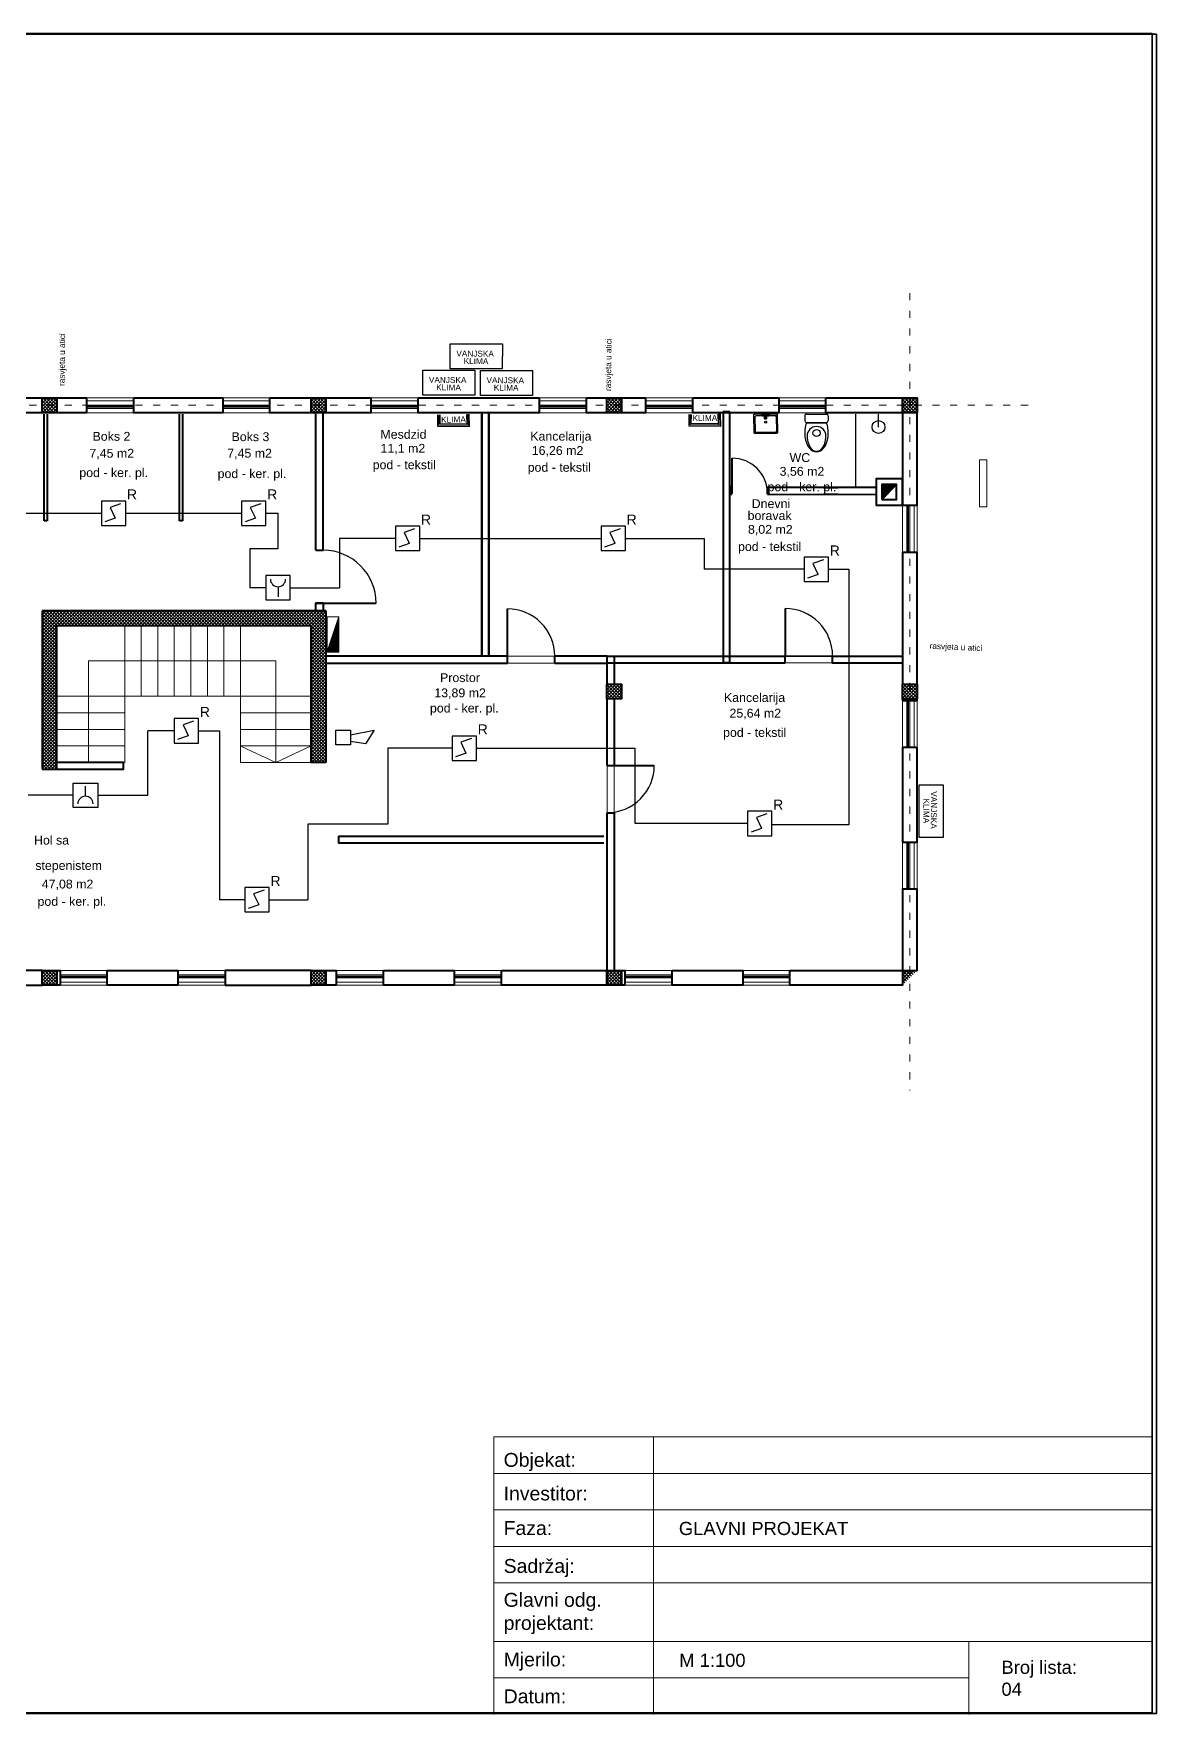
# Model space of a CAD drawing. Header units: millimetres. Extents: x 4190 to 8272, y 62 to 2909.
# Drawn here: x 6370 to 8272, y 62 to 2909 of the extents above; entities that cross this region are included whole.
import ezdxf
from ezdxf.enums import TextEntityAlignment as Align

# ---------------------------------------------------------------- set-up
doc = ezdxf.new("R2010")
doc.units = ezdxf.units.MM
doc.linetypes.add('ACAD_ISO03W100', pattern=[30, 12, -18])
for name, color, linetype in [('01 RASVJETA KRUGOVI', 1, 'Continuous'), ('Opticki detektor', 1, 'Continuous'), ('People', 252, 'Continuous'), ('Rucni javljac', 1, 'Continuous')]:
    doc.layers.add(name, color=color, linetype=linetype)
for name, color, linetype, lineweight in [('02 RT', 7, 'Continuous', 9), ('KOTE', 252, 'Continuous', 18), ('POGLED', 252, 'Continuous', 9), ('SANITARIJE', 252, 'Continuous', 25), ('ZID', 251, 'Continuous', 40), ('zidovi', 252, 'Continuous', 35)]:
    doc.layers.add(name, color=color, linetype=linetype, lineweight=lineweight)
doc.styles.get("Standard").update_dxf_attribs({"font": 'arial.ttf'})
pattern_1 = [(45, (0, 0), (-2.82842712, 2.82842712), []), (135, (0, 0), (-2.82842712, -2.82842712), [])]

# ---------------------------------------------------------------- blocks, each defined once
blk = doc.blocks.new('wc')
at = {"layer": 'SANITARIJE', "linetype": 'Continuous'}
blk.add_line((202366.3, -61164), (202332.3, -61164), dxfattribs=at)
at = {"layer": 'SANITARIJE'}
for p, q in [((202364.4, -61163), (202334.3, -61163)), ((202329.3, -61175), (202329.3, -61167)), ((202366.3, -61178), (202332.3, -61178)), ((202369.3, -61175), (202369.3, -61167))]:
    blk.add_line(p, q, dxfattribs=at)
blk.add_circle((202349.3, -61146), 6, dxfattribs=at)
for centre, radius, start, end in [((202332.3, -61167), 3, 90, 180), ((202334.3, -61160), 3, 196.877, 270), ((202349.3, -61141), 16, 180, 0), ((202364.4, -61160), 3, 270, 343.123), ((202366.3, -61167), 3, 0, 90), ((202332.3, -61175), 3, 180, 270), ((202366.3, -61175), 3, 270, 0)]:
    blk.add_arc(centre, radius, start, end, dxfattribs=at)
for centre, major_axis, start_param, end_param in [((202349.3, -61146.5), (0, -32.5), 1.112765, 5.17042), ((202349.3, -61141), (0, 26), 4.712389, 7.853982)]:
    blk.add_ellipse(centre, major_axis=major_axis, ratio=0.615385, start_param=start_param, end_param=end_param, dxfattribs=at)
blk = doc.blocks.new('lav')
at = {"layer": 'SANITARIJE'}
for p, q in [((346740.4, 158614.3), (346743.7, 158614.3)), ((346743.7, 158611), (346740.4, 158611)), ((346743.7, 158614.3), (346743.7, 158611))]:
    blk.add_line(p, q, dxfattribs=at)
at = {"layer": 'SANITARIJE', "extrusion": (1e-16, 1, 0)}
for p, q in [((346745.4, 158611, 6.6), (346740.4, 158611, 1.6)), ((346743.7, 158611, 1.6), (346747, 158611, 4.9)), ((346747, 158611, 6.6), (346745.4, 158611, 6.6)), ((346747, 158611, 4.9), (346748.7, 158611, 4.9)), ((346748.7, 158611, 5.6), (346747, 158611, 6.6)), ((346748.7, 158611, 4.9), (346748.7, 158611, 5.6))]:
    blk.add_line(p, q, dxfattribs=at)
at = {"layer": 'SANITARIJE'}
blk.add_lwpolyline([(346740.4, 158594.5), (346740.4, 158630.8, -0.414214), (346742.1, 158632.4), (346771.7, 158632.4, -0.414214), (346773.4, 158630.8), (346773.4, 158594.5, -0.414214), (346771.7, 158592.9), (346742.1, 158592.9, -0.414214)], format="xyb", close=True, dxfattribs=at)
for points in [[(346740.4, 158630.8), (346740.6, 158631.6), (346741.2, 158632.2), (346742, 158632.4)], [(346771.7, 158632.4), (346772.5, 158632.2), (346773.1, 158631.6), (346773.3, 158630.8)], [(346740.4, 158594.5), (346740.6, 158593.7), (346741.2, 158593.2), (346742, 158592.9)], [(346771.7, 158592.9), (346772.5, 158593.1), (346773.1, 158593.7), (346773.3, 158594.5)]]:
    blk.add_lwpolyline(points, dxfattribs=at)
blk.add_circle((346754.2, 158612.7), 1.65, dxfattribs=at)
for points, invisible_edges in [([(346740.4, 158630.8), (346740.6, 158631.6), (346743.9, 158630), (346743.7, 158629.2)], 10), ([(346740.4, 158630.8), (346743.7, 158629.1), (346743.7, 158596.2), (346740.4, 158594.5)], 5), ([(346740.4, 158614.3, 1.6), (346745.4, 158614.3, 6.6), (346747, 158614.3, 6.6), (346743.7, 158614.3, 1.6)], 4), ([(346740.4, 158611, 1.6), (346743.7, 158611, 1.6), (346747, 158611, 4.9), (346745.4, 158611, 6.6)], 4), ([(346740.6, 158631.6), (346741.2, 158632.2), (346744.5, 158630.5), (346743.9, 158630)], 10), ([(346742.1, 158615.5, 3.3), (346740.7, 158616.3, 3.3), (346740.7, 158617.9, 3.3), (346742.1, 158618.8, 3.3)], 8), ([(346742.1, 158606.6, 3.3), (346740.7, 158607.4, 3.3), (346740.7, 158609, 3.3), (346742.1, 158609.9, 3.3)], 8), ([(346741.2, 158632.2), (346742, 158632.4), (346745.3, 158630.8), (346744.5, 158630.5)], 10), ([(346770.1, 158630.8), (346771.7, 158632.4), (346742, 158632.4), (346745.3, 158630.8)], 5), ([(346742.1, 158615.5, 3.3), (346742.1, 158618.8, 3.3), (346743.5, 158617.9, 3.3), (346743.5, 158616.3, 3.3)], 1), ([(346742.1, 158609.9, 3.3), (346742.1, 158606.6, 3.3), (346743.5, 158607.4, 3.3), (346743.5, 158609, 3.3)], 1), ([(346743.7, 158614.3, 1.6), (346747, 158614.3, 6.6), (346747, 158614.3, 4.9), (346743.7, 158614.3, 1.6)], 3), ([(346745.4, 158611, 6.6), (346747, 158611, 4.9), (346747, 158611, 6.6)], 11), ([(346747, 158614.3, 6.6), (346748.7, 158614.3, 5.6), (346748.7, 158614.3, 4.9), (346747, 158614.3, 4.9)], 8), ([(346748.7, 158611, 4.9), (346747, 158611, 4.9), (346747, 158611, 6.6), (346748.7, 158611, 5.6)], 2), ([(346770.9, 158630.5), (346770.1, 158630.8), (346771.7, 158632.4), (346772.5, 158632.2)], 10), ([(346771.4, 158630), (346770.9, 158630.5), (346772.5, 158632.2), (346773.1, 158631.6)], 10), ([(346771.7, 158629.1), (346771.4, 158630), (346773.1, 158631.6), (346773.4, 158630.8)], 10), ([(346771.7, 158596.2), (346773.4, 158594.5), (346773.4, 158630.8), (346771.7, 158629.1)], 5), ([(346740.4, 158594.5), (346743.7, 158596.2), (346743.9, 158595.4), (346740.6, 158593.9)], 5), ([(346743.9, 158595.4), (346744.5, 158594.8), (346741.2, 158593.2), (346740.6, 158593.9)], 10), ([(346744.5, 158594.8), (346745.3, 158594.6), (346742.1, 158592.9), (346741.2, 158593.2)], 10), ([(346745.3, 158594.6), (346770.1, 158594.5), (346771.7, 158592.9), (346742.1, 158592.9)], 10), ([(346770, 158594.6), (346770.9, 158594.8), (346772.5, 158593.1), (346771.7, 158592.9)], 10), ([(346770.9, 158594.8), (346771.5, 158595.4), (346773.1, 158593.7), (346772.5, 158593.1)], 10), ([(346771.5, 158595.4), (346771.7, 158596.2), (346773.4, 158594.5), (346773.1, 158593.7)], 10)]:
    blk.add_3dface(points, dxfattribs=dict(at, invisible_edges=invisible_edges))
for points in [[(346745.4, 158614.3, 6.6), (346745.4, 158611, 6.6), (346740.4, 158611, 1.6), (346740.4, 158614.3, 1.6)], [(346743.7, 158614.3, 1.6), (346740.4, 158614.3, 1.6), (346740.4, 158614.3), (346743.7, 158614.3)], [(346740.4, 158614.3), (346740.4, 158614.3, 1.6), (346740.4, 158611, 1.6), (346740.4, 158611)], [(346740.4, 158611), (346740.4, 158614.3), (346743.7, 158614.3), (346743.7, 158611)], [(346740.4, 158611, 1.6), (346743.7, 158611, 1.6), (346743.7, 158611), (346740.4, 158611)], [(346743.7, 158611, 1.6), (346743.7, 158614.3, 1.6), (346743.7, 158614.3), (346743.7, 158611)], [(346745.4, 158611, 6.6), (346745.4, 158614.3, 6.6), (346747, 158614.3, 6.6), (346747, 158611, 6.6)], [(346748.7, 158611, 5.6), (346748.7, 158614.3, 5.6), (346747, 158614.3, 6.6), (346747, 158611, 6.6)], [(346748.7, 158611, 5.6), (346748.7, 158614.3, 5.6), (346748.7, 158614.3, 4.9), (346748.7, 158611, 4.9)]]:
    blk.add_3dface(points, dxfattribs=at)
mesh = blk.add_polymesh((2, 6), dxfattribs=dict(at, n_close=True))
for k, corner in enumerate([(346742.1, 158618.8), (346740.7, 158617.9), (346740.7, 158616.3), (346742.1, 158615.5), (346743.5, 158616.3), (346743.5, 158617.9), (346742.1, 158618.8, 3.3), (346740.7, 158617.9, 3.3), (346740.7, 158616.3, 3.3), (346742.1, 158615.5, 3.3), (346743.5, 158616.3, 3.3), (346743.5, 158617.9, 3.3)]):
    mesh.set_mesh_vertex(divmod(k, 6), corner)
mesh = blk.add_polymesh((2, 6), dxfattribs=dict(at, n_close=True))
for k, corner in enumerate([(346742.1, 158609.9), (346740.7, 158609), (346740.7, 158607.4), (346742.1, 158606.6), (346743.5, 158607.4), (346743.5, 158609), (346742.1, 158609.9, 3.3), (346740.7, 158609, 3.3), (346740.7, 158607.4, 3.3), (346742.1, 158606.6, 3.3), (346743.5, 158607.4, 3.3), (346743.5, 158609, 3.3)]):
    mesh.set_mesh_vertex(divmod(k, 6), corner)
blk = doc.blocks.new('stubici')
at = {"layer": 'KOTE'}
h = blk.add_hatch(dxfattribs=at)
h.set_pattern_fill('ANSI37', color=256, scale=32)
h.set_pattern_definition(pattern_1)
h.paths.add_polyline_path([(47516.7, -24416.1), (47506.5, -24416.1), (47501.2, -24418.8), (47512.6, -24441.1), (47516.7, -24441.1)])
h.paths.add_polyline_path([(47541.7, -24416.1), (47516.7, -24416.1), (47516.7, -24428.6), (47541.7, -24428.6)])
h.paths.add_polyline_path([(47541.7, -24428.6), (47529.2, -24428.6), (47516.7, -24434.9), (47516.7, -24441.1), (47541.7, -24441.1)])
h.paths.add_polyline_path([(47529.2, -24428.6), (47516.7, -24428.6), (47516.7, -24434.9)], flags=17)
h = blk.add_hatch(dxfattribs=at)
h.set_pattern_fill('ANSI37', color=256, scale=32)
h.set_pattern_definition(pattern_1)
h.paths.add_polyline_path([(47801.6, -24416.1), (47789.1, -24416.1), (47789.1, -24428.6), (47801.6, -24428.6)])
h.paths.add_polyline_path([(47814.1, -24416.1), (47801.6, -24416.1), (47801.6, -24428.6), (47814.1, -24428.6)])
h.paths.add_polyline_path([(47814.1, -24428.6), (47801.6, -24428.6), (47801.6, -24441.1), (47814.1, -24441.1)])
h.paths.add_polyline_path([(47801.6, -24428.6), (47789.1, -24428.6), (47789.1, -24441.1), (47801.6, -24441.1)])
h = blk.add_hatch(dxfattribs=at)
h.set_pattern_fill('ANSI37', color=256, scale=32)
h.set_pattern_definition(pattern_1)
h.paths.add_polyline_path([(48308.5, -24416.1), (48308.5, -24441.1), (48333.5, -24441.1), (48333.5, -24416.1)])
h.paths.add_polyline_path([(48764.5, -24416.1), (48764.5, -24441.1), (48789.5, -24441.1), (48789.5, -24416.1)])
h.paths.add_polyline_path([(49265.3, -24416.1), (49265.3, -24441.1), (49290.3, -24441.1), (49290.3, -24416.1)])
h = blk.add_hatch(dxfattribs=at)
h.set_pattern_fill('ANSI37', color=256, scale=32)
h.set_pattern_definition(pattern_1)
h.paths.add_polyline_path([(49778.5, -24416.1), (49766, -24416.1), (49766, -24428.6), (49778.5, -24428.6)])
h.paths.add_polyline_path([(49791, -24416.1), (49778.5, -24416.1), (49778.5, -24428.6), (49791, -24428.6)])
h.paths.add_polyline_path([(49791, -24428.6), (49778.5, -24428.6), (49778.5, -24441.1), (49791, -24441.1)])
h.paths.add_polyline_path([(49778.5, -24428.6), (49766, -24428.6), (49766, -24441.1), (49778.5, -24441.1)])
h = blk.add_hatch(dxfattribs=at)
h.set_pattern_fill('ANSI37', color=256, scale=32, angle=119)
h.set_pattern_definition([(164, (955.153, 488.8974), (-1.10254942, -3.84504678), []), (254, (955.153, 488.8974), (3.84504678, -1.10254942), [])])
h.paths.add_polyline_path([(47332.6, -24506.4), (47354.8, -24495.1), (47366.2, -24517.3), (47343.9, -24528.7)])
h = blk.add_hatch(dxfattribs=at)
h.set_pattern_fill('ANSI37', color=256, scale=32, angle=119)
h.set_pattern_definition([(164, (472.422, 240.7428), (-1.10254942, -3.84504678), []), (254, (472.422, 240.7428), (3.84504678, -1.10254942), [])])
h.paths.add_polyline_path([(46849.8, -24754.6), (46872.1, -24743.2), (46883.5, -24765.5), (46861.2, -24776.9)])
h = blk.add_hatch(dxfattribs=at)
h.set_pattern_fill('ANSI37', color=256, scale=32)
h.set_pattern_definition(pattern_1)
h.paths.add_polyline_path([(47789.1, -25386.1), (47814.1, -25386.1), (47814.1, -25411.1), (47789.1, -25411.1)])
h.paths.add_polyline_path([(48308.5, -25386.1), (48333.5, -25386.1), (48333.5, -25411.1), (48308.5, -25411.1)])
h.paths.add_polyline_path([(48764.5, -25386.1), (48789.5, -25386.1), (48789.5, -25411.1), (48764.5, -25411.1)])
h.paths.add_polyline_path([(49265.3, -25386.1), (49290.3, -25386.1), (49290.3, -25411.1), (49265.3, -25411.1)])
h.paths.add_polyline_path([(49766, -25386.1), (49791, -25386.1), (49782.1, -25395.1), (49766, -25411.1)])
h.paths.add_polyline_path([(49766, -24901.1), (49791, -24901.1), (49791, -24926.1), (49766, -24926.1)])
h.paths.add_polyline_path([(49265.3, -24901.1), (49290.3, -24901.1), (49290.3, -24926.1), (49265.3, -24926.1)])
h = blk.add_hatch(dxfattribs=at)
h.set_pattern_fill('ANSI37', color=256, scale=32)
h.set_pattern_definition(pattern_1)
h.paths.add_polyline_path([(47801.6, -24901.1), (47789.1, -24901.1), (47789.1, -24913.6), (47801.6, -24913.6)])
h.paths.add_polyline_path([(47814.1, -24901.1), (47801.6, -24901.1), (47801.6, -24913.6), (47814.1, -24913.6)])
h.paths.add_polyline_path([(47814.1, -24913.6), (47801.6, -24913.6), (47801.6, -24926.1), (47814.1, -24926.1)])
h.paths.add_polyline_path([(47801.6, -24913.6), (47789.1, -24913.6), (47789.1, -24926.1), (47801.6, -24926.1)])
h = blk.add_hatch(dxfattribs=at)
h.set_pattern_fill('ANSI37', color=256, scale=32, angle=119)
h.set_pattern_definition([(164, (1182.281, 51.224), (-1.10254942, -3.84504678), []), (254, (1182.281, 51.224), (3.84504678, -1.10254942), [])])
h.paths.add_polyline_path([(47559.7, -24944.1), (47581.9, -24932.8), (47593.3, -24955), (47571, -24966.4)])
h = blk.add_hatch(dxfattribs=at)
h.set_pattern_fill('ANSI37', color=256, scale=32, angle=119)
h.set_pattern_definition([(164, (0, 0), (-1.10254942, -3.84504678), []), (254, (0, 0), (3.84504678, -1.10254942), [])])
h.paths.add_polyline_path([(46377.4, -24995.3), (46388.8, -25017.6), (46411, -25006.2), (46399.7, -24984)])
h = blk.add_hatch(dxfattribs=at)
h.set_pattern_fill('ANSI37', color=256, scale=32, angle=119)
h.set_pattern_definition([(164, (699.4853, -196.879), (-1.10254942, -3.84504678), []), (254, (699.4853, -196.879), (3.84504678, -1.10254942), [])])
h.paths.add_polyline_path([(47076.9, -25192.2), (47099.1, -25180.9), (47110.5, -25203.1), (47088.3, -25214.5)])
h = blk.add_hatch(dxfattribs=at)
h.set_pattern_fill('ANSI37', color=256, scale=32, angle=119)
h.set_pattern_definition([(164, (226.918, -437.6962), (-1.10254942, -3.84504678), []), (254, (226.918, -437.6962), (3.84504678, -1.10254942), [])])
h.paths.add_polyline_path([(46604.3, -25433), (46626.6, -25421.7), (46637.9, -25443.9), (46615.7, -25455.3)])
h = blk.add_hatch(dxfattribs=at)
h.set_pattern_fill('ANSI37', color=256, scale=32, angle=119)
h.set_pattern_definition([(164, (926.163, -633.7577), (-1.10254942, -3.84504678), []), (254, (926.163, -633.7577), (3.84504678, -1.10254942), [])])
h.paths.add_polyline_path([(47303.6, -25629.1), (47325.8, -25617.7), (47337.2, -25640), (47314.9, -25651.4)])
h = blk.add_hatch(dxfattribs=at)
h.set_pattern_fill('ANSI37', color=256, scale=32, angle=119)
h.set_pattern_definition([(164, (453.9342, -874.8723), (-1.10254942, -3.84504678), []), (254, (453.9342, -874.8723), (3.84504678, -1.10254942), [])])
h.paths.add_polyline_path([(46831.3, -25870.2), (46853.6, -25858.8), (46865, -25881.1), (46842.7, -25892.5)])
at = {"layer": 'POGLED'}
blk.add_lwpolyline([(49291.2, -25385.7), (47789.1, -25386.1), (47789.1, -25411.1), (49291.2, -25410.7)], close=True, dxfattribs=at)
at = {"layer": 'ZID'}
blk.add_line((47501.2, -24418.8), (47512.6, -24441.1), dxfattribs=at)
for points in [[(47516.7, -24416.1), (47541.7, -24416.1), (47541.7, -24441.1), (47516.7, -24441.1)], [(47789.1, -24416.1), (47814.1, -24416.1), (47814.1, -24441.1), (47789.1, -24441.1)], [(48308.5, -24416.1), (48333.5, -24416.1), (48333.5, -24441.1), (48308.5, -24441.1)], [(48764.5, -24416.1), (48789.5, -24416.1), (48789.5, -24441.1), (48764.5, -24441.1)], [(49265.3, -24416.1), (49290.3, -24416.1), (49290.3, -24441.1), (49265.3, -24441.1)], [(49766, -24416.1), (49791, -24416.1), (49791, -24441.1), (49766, -24441.1)], [(47332.6, -24506.4), (47354.8, -24495.1), (47366.2, -24517.3), (47343.9, -24528.7)], [(46849.8, -24754.6), (46872.1, -24743.2), (46883.5, -24765.5), (46861.2, -24776.9)], [(47789.1, -24901.1), (47814.1, -24901.1), (47814.1, -24926.1), (47789.1, -24926.1)], [(49766, -24901.1), (49791, -24901.1), (49791, -24926.1), (49766, -24926.1)], [(47559.6, -24944.1), (47581.9, -24932.7), (47593.2, -24955), (47571, -24966.3)], [(46377.4, -24995.3), (46399.7, -24984), (46411, -25006.2), (46388.8, -25017.6)], [(47076.9, -25192.2), (47099.1, -25180.9), (47110.5, -25203.1), (47088.3, -25214.5)], [(47789.1, -25386.1), (47814.1, -25386.1), (47814.1, -25411.1), (47789.1, -25411.1)], [(48308.5, -25386.1), (48333.5, -25386.1), (48333.5, -25411.1), (48308.5, -25411.1)], [(48764.5, -25386.1), (48789.5, -25386.1), (48789.5, -25411.1), (48764.5, -25411.1)], [(49265.3, -25386.1), (49290.3, -25386.1), (49290.3, -25411.1), (49265.3, -25411.1)], [(46604.5, -25433), (46626.7, -25421.6), (46638.1, -25443.9), (46615.8, -25455.2)], [(47303.6, -25629.1), (47325.8, -25617.7), (47337.2, -25640), (47314.9, -25651.4)], [(46831.3, -25870.2), (46853.6, -25858.8), (46865, -25881.1), (46842.7, -25892.5)]]:
    blk.add_lwpolyline(points, close=True, dxfattribs=at)
blk = doc.blocks.new('prozwer')
at = {"layer": 'POGLED'}
for p, q in [((47741.6, -27524.4), (47661.6, -27524.4)), ((47741.6, -27529.4), (47661.6, -27529.4)), ((47741.6, -27549.4), (47661.6, -27549.4))]:
    blk.add_line(p, q, dxfattribs=at)
for points in [[(47741.6, -27539.4), (47661.6, -27539.4), (47661.6, -27536.7), (47741.6, -27536.7)], [(47741.6, -27539.4), (47661.6, -27539.4), (47661.6, -27542.1), (47741.6, -27542.1)]]:
    blk.add_lwpolyline(points, dxfattribs=at)
at = {"layer": 'ZID'}
blk.add_line((47741.6, -27539.4), (47661.6, -27539.4), dxfattribs=at)
blk = doc.blocks.new('_RT')
at = {"layer": '02 RT', "lineweight": 20}
h = blk.add_hatch(dxfattribs=at)
h.set_pattern_fill('ANSI31', color=256)
h.set_pattern_definition([(45, (0, 0), (-0.08838834765, 0.08838834765), [])])
h.paths.add_polyline_path([(108054.2, -19514.5), (108054.2, -19454.5), (108074.2, -19454.5)])
blk.add_line((108074.2, -19454.5), (108054.2, -19514.5), dxfattribs=at)
blk.add_lwpolyline([(108054.2, -19514.5), (108074.2, -19514.5), (108074.2, -19454.5), (108054.2, -19454.5)], close=True, dxfattribs=at)

msp = doc.modelspace()

# ---------------------------------------------------------------- hatches: boundary and pattern name
at = {"layer": 'KOTE'}
h = msp.add_hatch(dxfattribs=at)
h.set_pattern_fill('ANSI37', color=256, scale=32)
h.set_pattern_definition([(45, (-41924.2388, 26708.127), (-2.82842712, 2.82842712), []), (135, (-41924.2388, 26708.127), (-2.82842712, -2.82842712), [])])
h.paths.add_polyline_path([(6853.3, 1931.6), (6396.8, 1931.6), (6396.8, 1794.6), (6409.3, 1794.6), (6409.3, 1906.6), (6524.3, 1906.6), (6549.3, 1906.6), (6577.3, 1906.6), (6605.3, 1906.6), (6633.3, 1906.6), (6661.3, 1906.6), (6837.3, 1906.6), (6840.3, 1906.6), (6840.3, 1794.6), (6853.3, 1794.6)])
h.paths.add_polyline_path([(6396.8, 1931.6), (6384.3, 1931.6), (6384.3, 1794.6), (6396.8, 1794.6)])
h.paths.add_polyline_path([(6396.8, 1794.6), (6384.3, 1794.6), (6384.3, 1663), (6396.8, 1663)])
h.paths.add_polyline_path([(6409.3, 1794.6), (6396.8, 1794.6), (6396.8, 1663), (6409.3, 1663)])
h.paths.add_polyline_path([(6853.3, 1794.6), (6840.3, 1794.6), (6840.3, 1674.6), (6853.3, 1674.6)])
h.paths.add_polyline_path([(6865.3, 1794.6), (6853.3, 1794.6), (6853.3, 1674.6), (6865.3, 1674.6)])
h.paths.add_polyline_path([(6865.3, 1931.6), (6862.3, 1931.6), (6853.3, 1931.6), (6853.3, 1794.6), (6865.3, 1794.6)])
at = {"layer": 'ZID'}
h = msp.add_hatch(color=256, dxfattribs=at)
h.dxf.hatch_style = 1
h.paths.add_polyline_path([(7806.8, 2145.2), (7806.8, 2120.2), (7831.8, 2145.2)])

# ---------------------------------------------------------------- linework, layer by layer
at = {"color": 14}
for p, q in [((7054.9, 2243.4), (7054.9, 2263.2)), ((7056.5, 2245.8), (7056.7, 2263.3)), ((7058.6, 2248), (7058.6, 2263.2)), ((7103.5, 2264.1), (7104, 2247.5)), ((7105.5, 2264.3), (7106, 2245.3)), ((7107.5, 2264.5), (7108, 2243)), ((7480.5, 2244.3), (7480.6, 2264)), ((7482.1, 2246.7), (7482.4, 2264.2)), ((7484.2, 2248.8), (7484.3, 2264.1)), ((7529.2, 2264.6), (7529.6, 2248)), ((7531.6, 2245.8), (7531.6, 2265)), ((7533.2, 2265), (7533.5, 2243.5)), ((7108, 2243), (7054.9, 2243.4)), ((7106, 2245.3), (7056.5, 2245.8)), ((7104, 2247.5), (7058.6, 2248)), ((7533.5, 2243.5), (7480.5, 2244.3)), ((7531.6, 2245.8), (7482.1, 2246.7)), ((7529.6, 2248), (7484.2, 2248.8))]:
    msp.add_line(p, q, dxfattribs=at)
at = {"color": 14, "lineweight": 30}
for points in [[(7164, 2341.4), (7075.8, 2341.6), (7075.9, 2383.8), (7164.1, 2383.6)], [(7117.6, 2296.7), (7029.4, 2296.9), (7029.5, 2339.1), (7117.7, 2338.9)], [(7215.1, 2296.2), (7126.9, 2296.4), (7127, 2338.6), (7215.2, 2338.4)], [(7911.7, 1636), (7869.6, 1636.1), (7869.4, 1547.9), (7911.5, 1547.8)]]:
    msp.add_lwpolyline(points, close=True, dxfattribs=at)
at = {"layer": 'KOTE', "linetype": 'ACAD_ISO03W100'}
msp.add_line((7854.3, 2469.6), (7854.3, 1118.9), dxfattribs=at)
at = {"layer": 'KOTE'}
for p, q in [((6463.2, 1674.6), (6463.2, 1846.6)), ((6463.2, 1846.6), (6780.3, 1846.6)), ((6780.3, 1846.6), (6780.3, 1674.6)), ((6780.3, 1674.6), (6722.1, 1701.4)), ((6780.3, 1674.6), (6840.3, 1702.6))]:
    msp.add_line(p, q, dxfattribs=at)
at = {"layer": 'Opticki detektor'}
for p, q in [((6484.8, 2117.3), (6484.8, 2076)), ((6526, 2117.3), (6484.8, 2117.3)), ((6517.3, 2112.9), (6499.6, 2106.7)), ((6526, 2076), (6526, 2117.3)), ((6722.3, 2117.3), (6722.3, 2076)), ((6763.6, 2117.3), (6722.3, 2117.3)), ((6754.8, 2112.9), (6737.1, 2106.7)), ((6763.6, 2076), (6763.6, 2117.3)), ((6297, 2096.6), (6484.8, 2096.6)), ((6508.3, 2088.1), (6490.6, 2081.9)), ((6499.6, 2106.7), (6508.1, 2088.5)), ((6526, 2096.6), (6722.3, 2096.6)), ((6745.8, 2088.1), (6728.1, 2081.9)), ((6737.1, 2106.7), (6745.7, 2088.5)), ((6763.6, 2096.6), (6783.8, 2096.6)), ((6783.8, 2096.6), (6783.8, 2036.2)), ((6484.8, 2076), (6526, 2076)), ((6722.3, 2076), (6763.6, 2076)), ((6982.9, 2054), (6888.2, 2054)), ((6888.2, 2054), (6888.2, 1970.6)), ((6982.9, 2074.6), (6982.9, 2033.4)), ((7024.2, 2074.6), (6982.9, 2074.6)), ((7015.4, 2070.3), (6997.7, 2064)), ((6997.7, 2064), (7006.2, 2045.8)), ((7024.2, 2033.4), (7024.2, 2074.6)), ((7024.2, 2054), (7331.3, 2054)), ((7331.3, 2074.6), (7331.3, 2033.4)), ((7372.6, 2074.6), (7331.3, 2074.6)), ((7363.8, 2070.3), (7346.1, 2064)), ((7346.1, 2064), (7354.7, 2045.8)), ((7372.6, 2033.4), (7372.6, 2074.6)), ((7372.6, 2054), (7505.7, 2054)), ((7505.7, 2054), (7505.7, 2001.7)), ((6783.8, 2036.2), (6736.1, 2036.2)), ((6736.1, 2036.2), (6736.1, 1970.6)), ((6982.9, 2033.4), (7024.2, 2033.4)), ((7006.4, 2045.5), (6988.7, 2039.2)), ((7331.3, 2033.4), (7372.6, 2033.4)), ((7354.8, 2045.5), (7337.1, 2039.2)), ((7675.4, 2022.3), (7675.4, 1981.1)), ((7716.7, 2022.3), (7675.4, 2022.3)), ((7716.7, 1981.1), (7716.7, 2022.3)), ((7675.4, 2001.7), (7505.7, 2001.7)), ((7707.9, 2018), (7690.2, 2011.7)), ((7690.2, 2011.7), (7698.8, 1993.5)), ((7716.7, 2001.7), (7751.2, 2001.7)), ((7751.2, 2001.7), (7751.2, 1568.9)), ((6763.6, 1970.6), (6736.1, 1970.6)), ((6804.8, 1970.6), (6888.2, 1970.6)), ((7675.4, 1981.1), (7716.7, 1981.1)), ((7698.9, 1993.2), (7681.2, 1986.9)), ((6608.3, 1748.7), (6608.3, 1707.4)), ((6649.5, 1748.7), (6608.3, 1748.7)), ((6640.8, 1744.4), (6623.1, 1738.1)), ((6623.1, 1738.1), (6631.6, 1719.9)), ((6649.5, 1707.4), (6649.5, 1748.7)), ((6563.6, 1619), (6563.6, 1728.1)), ((6608.3, 1728.1), (6563.6, 1728.1)), ((6631.8, 1719.6), (6614, 1713.3)), ((6649.5, 1728.1), (6684.8, 1728.1)), ((6684.8, 1728.1), (6684.8, 1441.8)), ((6882, 1704.4), (6882, 1729.2)), ((6882, 1729.2), (6906.7, 1729.2)), ((6906.7, 1729.2), (6906.7, 1704.4)), ((6906.7, 1721.2), (6946.8, 1729.2)), ((6932.2, 1705.9), (6906.7, 1709.9)), ((6946.8, 1729.2), (6932.2, 1705.9)), ((7079.1, 1719.2), (7079.1, 1678)), ((7120.4, 1719.2), (7079.1, 1719.2)), ((7111.6, 1714.9), (7093.9, 1708.6)), ((7093.9, 1708.6), (7102.4, 1690.4)), ((7120.4, 1678), (7120.4, 1719.2)), ((6608.3, 1707.4), (6649.5, 1707.4)), ((6906.7, 1704.4), (6882, 1704.4)), ((7079.1, 1698.6), (6969.8, 1698.6)), ((6969.8, 1698.6), (6969.8, 1570)), ((7102.6, 1690.1), (7084.9, 1683.8)), ((7120.4, 1698.6), (7388.8, 1698.6)), ((7388.8, 1571), (7388.8, 1698.6)), ((7079.1, 1678), (7120.4, 1678)), ((6437.2, 1619), (6360.7, 1619)), ((6478.5, 1619), (6563.6, 1619)), ((6969.8, 1570), (6834.4, 1570)), ((6834.4, 1570), (6834.4, 1441.8)), ((7579.6, 1571), (7388.8, 1571)), ((7579.6, 1591.7), (7579.6, 1550.4)), ((7620.8, 1591.7), (7579.6, 1591.7)), ((7612.1, 1587.3), (7594.4, 1581.1)), ((7594.4, 1581.1), (7602.9, 1562.9)), ((7620.8, 1550.4), (7620.8, 1591.7)), ((7696, 1568.9), (7620.8, 1568.9)), ((7751.2, 1568.9), (7696, 1568.9)), ((7579.6, 1550.4), (7620.8, 1550.4)), ((7603.1, 1562.5), (7585.4, 1556.3)), ((6727.9, 1462.4), (6727.9, 1421.2)), ((6769.2, 1462.4), (6727.9, 1462.4)), ((6760.4, 1458.1), (6742.7, 1451.9)), ((6769.2, 1421.2), (6769.2, 1462.4)), ((6727.9, 1441.8), (6684.8, 1441.8)), ((6751.4, 1433.3), (6733.7, 1427)), ((6742.7, 1451.9), (6751.3, 1433.7)), ((6769.2, 1441.8), (6834.4, 1441.8)), ((6727.9, 1421.2), (6769.2, 1421.2))]:
    msp.add_line(p, q, dxfattribs=at)
at = {"layer": 'People'}
for p, q in [((7129.4, 2264.6), (7129.4, 2204.6)), ((6860.3, 1944.1), (6950.3, 1944.1)), ((7643.2, 1854.6), (7723.2, 1854.6)), ((7723.2, 1854.6), (7723.2, 1842.6))]:
    msp.add_line(p, q, dxfattribs=at)
for points in [[(7553, 2129.2), (7553, 2141.2)], [(7643.2, 1842.6), (7643.2, 1854.6)], [(7723.2, 1854.6), (7723.2, 1842.6)], [(7341.5, 1669.3), (7353.5, 1669.3)], [(7353.5, 1589.3), (7341.5, 1589.3)]]:
    msp.add_lwpolyline(points, dxfattribs=at)
for centre, radius, start, end in [((7553.5, 2130), 59.9, 359.9088, 90.0912), ((6860.1, 1944), 90.1, 0.0786, 89.9214), ((7172.8, 1854.6), 80, 359.9647, 90.0353), ((7643.5, 1855.2), 80, 359.9647, 90.0353), ((7341.5, 1669.5), 80, 269.9647, 0.0353)]:
    msp.add_arc(centre, radius, start, end, dxfattribs=at)
at = {"layer": 'POGLED', "linetype": 'ACAD_ISO03W100'}
msp.add_line((8054.6, 2279.6), (5587.4, 2279.6), dxfattribs=at)
msp.add_line((8054.6, 2279.6), (5587.4, 2279.6), dxfattribs=at)
at = {"layer": 'POGLED'}
for p, q in [((6524.3, 1906.6), (6524.3, 1786.6)), ((6552.3, 1786.6), (6552.3, 1906.6)), ((6580.3, 1786.6), (6580.3, 1906.6)), ((6608.3, 1786.6), (6608.3, 1906.6)), ((6636.3, 1786.6), (6636.3, 1906.6)), ((6664.3, 1786.6), (6664.3, 1906.6)), ((6692.3, 1906.6), (6664.3, 1906.6)), ((6720.3, 1786.6), (6720.3, 1906.6)), ((6524.3, 1786.6), (6409.3, 1786.6)), ((6524.3, 1786.6), (6409.3, 1786.6)), ((6524.3, 1758.6), (6524.3, 1786.6)), ((6524.3, 1786.6), (6552.3, 1786.6)), ((6552.3, 1786.6), (6580.3, 1786.6)), ((6580.3, 1786.6), (6608.3, 1786.6)), ((6608.3, 1786.6), (6636.3, 1786.6)), ((6636.3, 1786.6), (6664.3, 1786.6)), ((6664.3, 1786.6), (6692.3, 1786.6)), ((6840.3, 1786.6), (6720.3, 1786.6)), ((6720.3, 1786.6), (6720.3, 1758.6)), ((6524.3, 1758.6), (6409.3, 1758.6)), ((6409.3, 1758.6), (6524.3, 1758.6)), ((6409.3, 1758.6), (6462.1, 1758.6)), ((6524.3, 1730.6), (6524.3, 1758.6)), ((6840.3, 1758.6), (6720.3, 1758.6)), ((6720.3, 1758.6), (6720.3, 1730.6)), ((6720.3, 1758.6), (6840.3, 1758.6)), ((6524.3, 1730.6), (6409.3, 1730.6)), ((6409.3, 1730.6), (6524.3, 1730.6)), ((6524.3, 1702.6), (6524.3, 1730.6)), ((6840.3, 1730.6), (6720.3, 1730.6)), ((6720.3, 1730.6), (6720.3, 1702.6)), ((6720.3, 1730.6), (6840.3, 1730.6)), ((6524.3, 1702.6), (6409.3, 1702.6)), ((6409.3, 1702.6), (6524.3, 1702.6)), ((6524.3, 1674.6), (6524.3, 1702.6)), ((6840.3, 1702.6), (6720.3, 1702.6)), ((6720.3, 1702.6), (6720.3, 1674.6)), ((6720.3, 1702.6), (6840.3, 1702.6)), ((6409.3, 1674.6), (6524.3, 1674.6)), ((6720.3, 1674.6), (6840.3, 1674.6))]:
    msp.add_line(p, q, dxfattribs=at)
at = {"layer": 'POGLED', "color": 7}
for p, q in [((7420.4, 532), (7149.9, 532)), ((7397.4, 470.1), (7149.9, 470.1)), ((7397.4, 470.1), (8263.6, 470.1)), ((7149.9, 408.3), (8263.6, 408.3)), ((7149.9, 346.4), (8263.6, 346.4)), ((7149.9, 284.5), (8263.6, 284.5)), ((7149.9, 185.5), (8263.6, 185.5)), ((7149.9, 123.6), (7954.2, 123.6))]:
    msp.add_line(p, q, dxfattribs=at)
at = {"layer": 'POGLED'}
for points in [[(7972.6, 2187.3), (7984.6, 2187.3), (7984.6, 2107.3), (7972.6, 2107.3)], [(6664.3, 1786.6), (6720.3, 1786.6), (6720.3, 1906.6), (6664.3, 1906.6)], [(6692.3, 1906.6), (6720.3, 1906.6), (6720.3, 1786.6), (6692.3, 1786.6)], [(7172.7, 1854.6), (7252.7, 1854.6), (7252.7, 1842.6), (7172.7, 1842.6)], [(7643.5, 1855.1), (7723.5, 1855.1), (7723.5, 1843.1), (7643.5, 1843.1)], [(7341.5, 1669.3), (7353.5, 1669.3), (7353.5, 1589.3), (7341.5, 1589.3)]]:
    msp.add_lwpolyline(points, close=True, dxfattribs=at)
for points in [[(7553, 2141.2), (7553, 2129.2)], [(6409.3, 1906.6), (6524.3, 1906.6), (6524.3, 1786.6), (6409.3, 1786.6)], [(7172.7, 1842.6), (7172.7, 1854.6)], [(7172.7, 1842.6), (7172.7, 1854.6)], [(7252.7, 1854.6), (7252.7, 1842.6)], [(7252.7, 1854.6), (7252.7, 1842.6)]]:
    msp.add_lwpolyline(points, dxfattribs=at)
at = {"layer": 'POGLED', "color": 7}
for points in [[(7149.9, 532), (7149.9, 61.8)], [(8263.6, 532), (7420.4, 532), (7420.4, 61.8)], [(7954.2, 185.5), (7954.2, 61.8)]]:
    msp.add_lwpolyline(points, dxfattribs=at)
at = {"layer": 'Rucni javljac'}
for p, q in [((6763.6, 1991.3), (6763.6, 1950)), ((6804.8, 1991.3), (6763.6, 1991.3)), ((6784, 1972.4), (6784, 1955.2)), ((6804.8, 1950), (6804.8, 1991.3)), ((6763.6, 1950), (6804.8, 1950)), ((6437.2, 1598.4), (6437.2, 1639.6)), ((6437.2, 1639.6), (6478.5, 1639.6)), ((6457.7, 1617.3), (6457.7, 1634.4)), ((6478.5, 1639.6), (6478.5, 1598.4)), ((6478.5, 1598.4), (6437.2, 1598.4))]:
    msp.add_line(p, q, dxfattribs=at)
for centre, start, end in [((6784, 1985.2), 180, 0), ((6457.7, 1604.4), 0, 180)]:
    msp.add_arc(centre, 12.9, start, end, dxfattribs=at)
at = {"layer": 'SANITARIJE'}
for p, q in [((7762.3, 2264.6), (7762.3, 2140.6)), ((7801.3, 2242.8), (7801.3, 2264.6))]:
    msp.add_line(p, q, dxfattribs=at)
msp.add_circle((7801.3, 2242.8), 10.8, dxfattribs=at)
at = {"layer": 'ZID'}
for p, q in [((6387.7, 2083.9), (6387.7, 2264.6)), ((6392.7, 2264.6), (6392.7, 2083.9)), ((6617.4, 2083.9), (6617.4, 2264.6)), ((6622.4, 2264.6), (6622.4, 2083.9)), ((6848.3, 2034.1), (6848.3, 2267.1)), ((6860.3, 2034.1), (6860.3, 2267.1)), ((7129.4, 1854.6), (7129.4, 2264.6)), ((7141.4, 2264.6), (7141.4, 1854.6)), ((7553.4, 2129.9), (7553.4, 2189.9)), ((7553, 2141.2, -0.6), (7549.7, 2141.2, -0.6)), ((7553, 2129.2), (7553, 2141.2)), ((7797.3, 2140.6, 1.6), (7612.7, 2140.6, 0)), ((7613, 2129.3), (7613, 2141.3)), ((7707.9, 2140.6), (7733.1, 2140.6)), ((7842.3, 2155.2), (7797.3, 2155.2)), ((7797.3, 2155.2), (7797.3, 2110.2)), ((7806.8, 2120.2), (7831.8, 2145.2)), ((7549.7, 2129.2), (7553, 2129.2)), ((7613.1, 2129), (7797.3, 2128.6)), ((7733.1, 2128.6), (7707.9, 2128.6)), ((7796.8, 2110.2), (7841.8, 2110.2)), ((6392.7, 2083.9), (6387.7, 2083.9)), ((6622.4, 2083.9), (6617.4, 2083.9)), ((7129.4, 2019.5), (7129.4, 2024.6)), ((7141.4, 2019.5), (7141.4, 2024.6)), ((6860.3, 1944.1), (6950.3, 1944.1)), ((6865.3, 1931.6), (6384.3, 1931.6)), ((6384.3, 1931.6), (6384.3, 1663)), ((6865.3, 1931.6), (6865.3, 1674.6)), ((7172.7, 1854.6), (7172.7, 1934.6)), ((7643.5, 1855.1), (7643.5, 1935.1)), ((6409.3, 1906.6), (6521.3, 1906.6)), ((6409.3, 1663), (6409.3, 1906.6)), ((6521.3, 1906.6), (6840.3, 1906.6)), ((6840.3, 1674.6), (6840.3, 1906.6)), ((7172.7, 1842.6), (7172.7, 1854.6)), ((7252.7, 1842.6), (7252.7, 1854.6)), ((7341.5, 1854.6), (7630.3, 1854.6)), ((7341.5, 1807.1), (7341.5, 1854.6)), ((7353.5, 1854.6), (7353.5, 1807.1)), ((7627.4, 1854.6), (7643.2, 1854.6)), ((7643.2, 1842.6), (7643.2, 1854.6)), ((7723.2, 1842.6), (7723.2, 1854.6)), ((7630.3, 1842.6), (7341.5, 1842.6)), ((7643.2, 1842.6), (7627.4, 1842.6)), ((7341.5, 1669.3), (7341.5, 1782.1)), ((7353.5, 1782.1), (7353.5, 1669.3)), ((6384.3, 1663), (6409.3, 1663)), ((6865.3, 1674.6), (6840.3, 1674.6)), ((7341.4, 1669.5), (7421.4, 1669.5)), ((7341.5, 1669.3), (7353.5, 1669.3)), ((7341.5, 1322.1), (7341.5, 1589.3)), ((7341.5, 1589.3), (7353.5, 1589.3)), ((7353.5, 1589.3), (7353.5, 1322.1)), ((6886.4, 1549.8), (6886.4, 1537.8)), ((6886.4, 1549.7), (7336.2, 1549.7)), ((7336.2, 1537.7), (6886.4, 1537.7))]:
    msp.add_line(p, q, dxfattribs=at)
for points in [[(6339.8, 2292.1), (6459.8, 2292.1), (6459.8, 2267.1), (6339.8, 2267.1)], [(6539.8, 2292.1), (6690.3, 2292.1), (6690.3, 2267.1), (6539.8, 2267.1)], [(6770.3, 2292.1), (6941.2, 2292.1), (6941.2, 2267.1), (6770.3, 2267.1)], [(7021.2, 2292.1), (7226.5, 2292.1), (7226.5, 2267.1), (7021.2, 2267.1)], [(7306.5, 2292.1), (7406.5, 2292.1), (7406.5, 2267.1), (7306.5, 2267.1)], [(7486.5, 2292.1), (7632.2, 2292.1), (7632.2, 2267.1), (7486.5, 2267.1)], [(7712.2, 2292.1), (7866.8, 2292.1), (7866.8, 2267.1), (7712.2, 2267.1)], [(7549.5, 2268.5), (7538, 2268.5), (7538, 1844), (7549.5, 1844)], [(7841.8, 2110.2), (7866.8, 2110.2), (7866.8, 2267.1), (7841.8, 2267.1)], [(7797.3, 2110.2), (7841.8, 2110.2), (7841.8, 2155.2), (7797.3, 2155.2)], [(7806.8, 2120.2), (7831.8, 2120.2), (7831.8, 2145.2), (7806.8, 2145.2)], [(7841.8, 1807.1), (7866.8, 1807.1), (7866.8, 2030.2), (7841.8, 2030.2)], [(7723.2, 1854.6), (7841.8, 1854.6), (7841.8, 1842.6), (7723.2, 1842.6)], [(7341, 1807.1), (7366, 1807.1), (7366, 1782.1), (7341, 1782.1)], [(7841.8, 1779.6), (7866.8, 1779.6), (7866.8, 1782.1), (7841.8, 1782.1)], [(7841.8, 1539.7), (7866.8, 1539.7), (7866.8, 1699.6), (7841.8, 1699.6)], [(7841.8, 1322.1), (7866.8, 1322.1), (7866.8, 1459.7), (7841.8, 1459.7)], [(6175.1, 1297.1), (6384.3, 1297.1), (6384.3, 1322.1), (6175.1, 1322.1)], [(6414.8, 1297.1), (6409.3, 1297.1), (6409.3, 1322.1), (6414.8, 1322.1)], [(6614.5, 1297.1), (6494.8, 1297.1), (6494.8, 1322.1), (6614.5, 1322.1)], [(6694.5, 1297.1), (6840.3, 1297.1), (6840.3, 1322.1), (6694.5, 1322.1)], [(6882.7, 1297.1), (6865.3, 1297.1), (6865.3, 1322.1), (6882.7, 1322.1)], [(6962.7, 1322.1), (7082.4, 1322.1), (7082.4, 1297.1), (6962.7, 1297.1)], [(7162.4, 1322.1), (7341, 1322.1), (7341, 1297.1), (7162.4, 1297.1)], [(7371.5, 1297.1), (7366, 1297.1), (7366, 1322.1), (7371.5, 1322.1)], [(7451.5, 1322.1), (7571.2, 1322.1), (7571.2, 1297.1), (7451.5, 1297.1)], [(7651.2, 1322.1), (7841.8, 1322.1), (7841.8, 1297.1), (7651.2, 1297.1)]]:
    msp.add_lwpolyline(points, close=True, dxfattribs=at)
for points in [[(7141.4, 1854.6), (7141.4, 2267.1), (7129.4, 2267.1), (7129.4, 1854.6)], [(6848.3, 2034.1), (6860.3, 2034.1)], [(6860.3, 1944.1), (6848.3, 1944.1)], [(6848.3, 1931.6), (6848.3, 1944.1), (6860.3, 1944.1), (6860.3, 1931.6)], [(7172.7, 1854.6), (6865.3, 1854.6), (6865.3, 1842.6), (7172.7, 1842.6)], [(7252.7, 1842.6), (7341.5, 1842.6), (7341.5, 1854.6), (7252.7, 1854.6)], [(6409.3, 1663), (6522.1, 1663), (6522.1, 1674.6), (6409.3, 1674.6)]]:
    msp.add_lwpolyline(points, dxfattribs=at)
at = {"layer": 'zidovi'}
for points in [[(4190, 2909.3), (8265, 2909.3), (8265, 64.3), (4190, 64.3)], [(4197.1, 2908.2), (8272.1, 2908.2), (8272.1, 63.2), (4197.1, 63.2)]]:
    msp.add_lwpolyline(points, close=True, dxfattribs=at)

# ---------------------------------------------------------------- block references
at = {"layer": '02 RT', "lineweight": 20, "rotation": 180}
msp.add_blockref('_RT', (114941.3, -17593.1), dxfattribs=at)
at = {"layer": 'KOTE'}
msp.add_blockref('stubici', (-41924.2, 26708.1), dxfattribs=at)
at = {"layer": 'SANITARIJE', "rotation": 180}
msp.add_blockref('wc', (210045.6, -58913.4), dxfattribs=at)
at = {"layer": 'ZID'}
for p in [(-41201.9, 29816.5), (-40971.4, 29816.5), (-40720.4, 29816.5), (-40435.1, 29816.5), (-40255.1, 29816.5), (-40029.4, 29816.5)]:
    msp.add_blockref('prozwer', p, dxfattribs=at)
for name, p, rotation in [('lav', (-153878.2, 347675.5), 270.4760708780681), ('prozwer', (35391.2, 49771.9), 270), ('prozwer', (35391.2, 49441.2), 270), ('prozwer', (35391.2, 49201.3), 270), ('prozwer', (54156.4, -26227.3), 180), ('prozwer', (54356.1, -26227.3), 180), ('prozwer', (54624.4, -26227.3), 180), ('prozwer', (54824.1, -26227.3), 180), ('prozwer', (55113.1, -26227.3), 180), ('prozwer', (55312.8, -26227.3), 180)]:
    msp.add_blockref(name, p, dxfattribs=dict(at, rotation=rotation))

# ---------------------------------------------------------------- texts
for s, p in [('Boks 2', (6469.8, 2219.5)), ('Boks 3', (6705.3, 2218.9)), ('Mesdzid', (6957.5, 2222.9)), ('Kancelarija', (7211.4, 2219.7)), ('7,45 m2', (6464.5, 2190.8)), ('7,45 m2', (6698, 2190.9)), ('11,1 m2', (6957.7, 2199.2)), ('16,26 m2', (7213.9, 2195.5)), ('   WC', (7633.2, 2183.5)), ('pod - ker. pl.', (6447.4, 2158)), ('pod - ker. pl.', (6681.7, 2156.3)), ('pod - tekstil', (6944.4, 2171.3)), ('pod - tekstil', (7207, 2167)), ('3,56 m2', (7633.8, 2160.2)), ('pod - ker. pl.', (7613.4, 2134)), ('Dnevni', (7586.5, 2105.5)), ('boravak', (7579.6, 2085.2)), ('8,02 m2', (7580.2, 2061.9)), ('pod - tekstil', (7563.3, 2032.7)), ('Prostor', (7058.5, 1810.7)), ('13,89 m2', (7048.8, 1784.9)), ('pod - ker. pl.', (7041.4, 1759.1)), ('Kancelarija', (7539.5, 1777)), ('25,64 m2', (7548.9, 1750.5)), ('pod - tekstil', (7538, 1717.8)), ('Hol sa', (6370.7, 1535.3)), ('stepenistem', (6372.8, 1492.5)), ('47,08 m2', (6383.8, 1461)), ('pod - ker. pl.', (6376.6, 1431.6))]:
    msp.add_text(s, height=15).set_placement(p)
at = {"layer": '01 RASVJETA KRUGOVI', "color": 14}
for s, rotation, p in [('rasvjeta u atici', 89.4496, (6423, 2356.9)), ('rasvjeta u atici', 89.4496, (7348.6, 2348.3)), ('VANJSKA', 359.5508, (7117.9, 2362.1)), ('KLIMA', 359.5508, (7119.4, 2349.4)), ('VANJSKA', 359.5508, (7071.4, 2317.5)), ('KLIMA', 359.5508, (7072.9, 2304.8)), ('VANJSKA', 359.5508, (7169, 2317)), ('KLIMA', 359.5508, (7170.5, 2304.3)), ('KLIMA', 0.789, (7081.3, 2250.5)), ('KLIMA', 0.0029, (7507.2, 2253)), ('rasvjeta u atici', 357.4375, (7932.3, 1865.2)), ('VANJSKA', 269.5508, (7890.1, 1594)), ('KLIMA', 269.5508, (7877.4, 1592.5))]:
    msp.add_text(s, height=10, rotation=rotation, dxfattribs=at).set_placement(p, align=Align.CENTER)
at = {"layer": 'Opticki detektor'}
for p in [(6528, 2120.1), (6765.6, 2120.1), (7026.1, 2077.4), (7374.6, 2077.4), (7718.7, 2025.1), (6651.5, 1751.5), (7122.3, 1722), (7622.8, 1594.5), (6771.2, 1465.2)]:
    msp.add_text('R', height=17, dxfattribs=at).set_placement(p)
at = {"layer": 'zidovi', "color": 7, "attachment_point": 1}
for s, width, insert, char_height in [('Objekat:', 710.518, (7166.3, 504.7), 23.51), ('Investitor:', 710.518, (7166.3, 447.8), 23.512), ('Faza:', 710.518, (7166.3, 389.2), 23.51), ('GLAVNI PROJEKAT', 702.793, (7463.1, 387.9), 22.275), ('Sadržaj:', 710.518, (7166.3, 325), 23.51), ('Glavni odg. \\Pprojektant:', 710.518, (7166.3, 267.6), 23.512), ('Mjerilo:', 710.518, (7166.3, 166.6), 23.51), ('M 1:100', 399.618, (7463.7, 164.6), 22.27), ('Broj lista:\\P04', 702.793, (8009.6, 152.7), 22.275), ('Datum:', 710.518, (7166.3, 104.2), 23.51)]:
    msp.add_mtext_dynamic_manual_height_columns(s, width=width, gutter_width=12.5, heights=[0], dxfattribs=dict(at, insert=insert, char_height=char_height))

doc.saveas('drawing.dxf')
